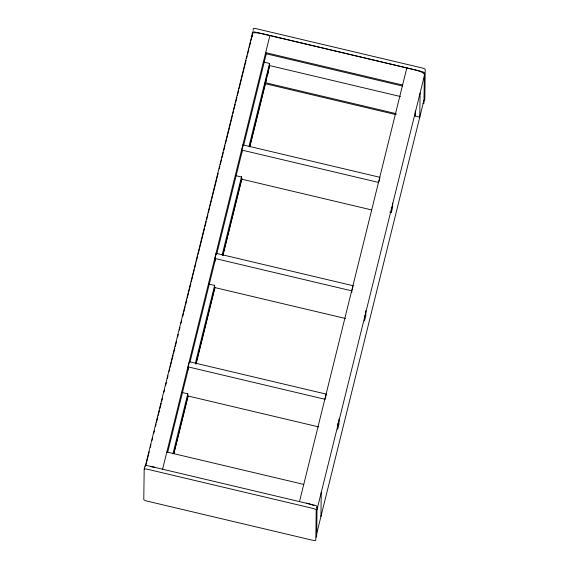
<?xml version="1.0" encoding="UTF-8"?>
<svg xmlns="http://www.w3.org/2000/svg" width="569" height="569" viewBox="0 0 569 569"><rect width="100%" height="100%" fill="white"/><g stroke="black" fill="none" stroke-linecap="round" stroke-linejoin="round"><path stroke-width="0.85" d="M144.185 469.261L143.779 499.539A3.613 0.754 13.9 0 0 147.279 501.147L312.281 540.187A3.613 0.754 13.9 0 0 315.802 540.244L316.208 509.966A3.613 0.754 13.9 0 0 312.708 508.359L147.705 469.311A3.613 0.754 13.9 0 0 144.185 469.261L145.031 465.833A3.613 0.754 13.9 0 1 148.552 465.883L313.555 504.931A3.613 0.754 13.9 0 1 317.054 506.538L316.649 536.816A3.613 0.754 13.9 0 1 316.172 537.093M188.104 369.765L188.14 366.891L189.413 361.749L326.329 394.146L325.055 399.289L188.14 366.891M214.933 261.356L214.968 258.482L216.241 253.34L353.157 285.738L352.097 290.019M216.227 254.777L216.241 253.34M241.761 152.94L241.797 150.067L243.07 144.924L379.985 177.322M243.055 146.361L243.07 144.924M252.295 36.508L252.352 32.184A3.613 0.754 13.9 0 1 255.872 32.241L420.875 71.281A3.613 0.754 13.9 0 1 424.374 72.889L423.969 103.167A3.613 0.754 13.9 0 1 422.931 103.473M253.177 30.484L253.198 28.756A3.613 0.754 13.9 0 1 256.719 28.813L421.721 67.853A3.613 0.754 13.9 0 1 425.221 69.461L424.815 99.739A3.613 0.754 13.9 0 1 424.339 100.016M400.398 96.524L269.514 65.549L265.268 82.69L265.261 83.7L396.145 114.675M263.689 62.071L269.542 63.458L269.5 66.559L249.656 146.738M320.93 516.517L321.257 492.448M337.766 423.286L337.687 429.303L338.96 424.161L339.024 419.004M351.862 292.317L351.884 290.88L214.968 258.482M364.58 315.738L364.516 320.895L365.789 315.752L365.853 310.596M389.722 212.095L391.344 212.479L391.415 207.322M392.674 203.041L392.617 207.336L391.344 212.479M420.093 93.074L419.766 117.15L415.206 116.069L415.27 110.912M145.23 466.466L252.33 33.678A10.832 2.269 13.9 0 1 262.892 33.841L413.848 69.56A10.832 2.269 13.9 0 1 424.353 74.383M145.842 465.456L149.263 451.637M150.33 447.326L150.97 444.745M152.037 440.434L152.677 437.846M153.737 433.535L154.377 430.946M155.444 426.636L156.084 424.054M156.511 422.326L157.791 417.155M158.218 415.427L159.498 410.256M159.925 408.535L161.205 403.357M161.632 401.636L162.485 398.186M163.979 392.155L164.619 389.566M165.686 385.256L166.326 382.667M167.393 378.357L168.033 375.775M169.1 371.465L169.74 368.876M170.167 367.154L171.447 361.976M171.874 360.255L173.154 355.084M173.581 353.356L174.861 348.185M175.288 346.457L176.568 341.286M177.635 336.976L178.275 334.387M179.342 330.077L179.982 327.495M181.049 323.185L181.689 320.596M182.756 316.286L183.396 313.697M183.823 311.976L185.103 306.805M185.53 305.076L186.81 299.906M187.237 298.184L188.517 293.007M188.944 291.285L190.864 283.526M191.291 281.797L192.571 276.626M192.998 274.905L194.278 269.734M194.705 268.006L195.985 262.835M196.412 261.107L197.692 255.936M198.119 254.215L204.52 228.347M204.947 226.626L206.227 221.455M206.654 219.726L207.934 214.556M208.361 212.827L209.641 207.657M210.068 205.935L211.348 200.765M211.775 199.036L218.176 173.175M219.243 168.865L219.883 166.276M220.31 164.555L221.59 159.377M222.017 157.656L223.297 152.485M223.724 150.757L225.004 145.586M225.424 143.857L232.465 115.407M232.892 113.686L233.532 111.097M233.959 109.376L235.239 104.205M235.666 102.477L236.946 97.306M237.373 95.585L238.653 90.407M239.08 88.686L246.121 60.236M246.548 58.507L247.188 55.926M247.615 54.197L248.895 49.026M249.322 47.305L250.602 42.127M251.029 40.406L252.309 35.235M162.599 469.155L269.912 35.506M167.663 452.341L188.574 367.859M190.067 361.82L215.459 259.229M216.739 254.059L242.188 151.226M243.617 145.429L266.448 53.18M172.891 453.998L187.827 393.648M195.295 363.477L214.712 285.019M222.173 254.848L241.59 176.397M249.058 146.219L269.542 63.458M173.701 453.657L187.998 395.896M195.892 363.996L214.883 287.267M222.778 255.367L241.761 178.638M173.908 453.628L187.99 396.671M196.092 363.961L214.869 288.042M222.977 255.339L241.967 178.552M249.862 146.71L265.439 83.721M265.858 82.05L266.505 79.411M267.565 75.151L268.205 72.512M299.514 501.552L406.828 67.903M378.926 181.611L379.772 178.182M317.011 509.582L424.332 75.94M415.206 116.069L415.626 114.355M316.691 533.658L424.012 100.009M402.589 85.044L265.673 52.647L265.659 53.657L402.575 86.054M265.268 82.69L396.159 113.665M241.797 150.067L378.712 182.464M235.758 175.665L241.441 177.009L241.412 179.107L371.436 209.876M208.93 284.08L214.613 285.425L214.584 287.516L345.468 318.491M182.094 392.489L187.777 393.833L187.756 395.932L318.64 426.899M166.838 452.014L303.754 484.411M306.535 503.209A10.832 2.269 13.9 0 1 313.974 505.656M316.684 507.342A10.832 2.269 13.9 0 1 317.033 508.032M150.308 466.559A10.832 2.269 13.9 0 1 155.579 467.49"/></g></svg>
